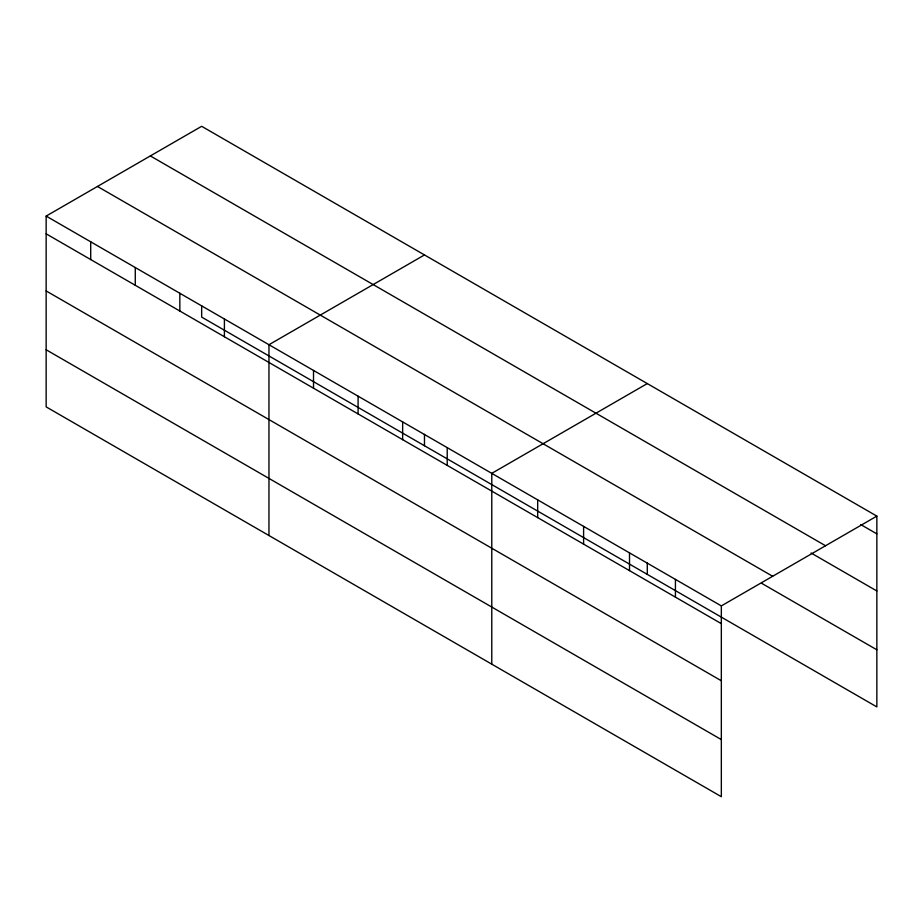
<?xml version="1.0" encoding="UTF-8"?>
<svg xmlns="http://www.w3.org/2000/svg" width="923" height="923" viewBox="0 0 923 923"><rect width="100%" height="100%" fill="white"/><g stroke="black" fill="none" stroke-linecap="round" stroke-linejoin="round"><path stroke-width="1.38" d="M46.15 216.086L721.336 605.903L721.336 796.699L46.15 406.881L46.15 216.086L201.664 126.301L876.85 516.119L876.85 706.914L201.664 317.097L201.664 305.675M424.476 254.944L268.962 344.729L268.962 535.525M647.288 383.576L491.774 473.361L491.774 664.156M721.336 605.903L876.85 516.119M860.721 524.552L876.85 533.863M150.345 155.929L825.531 545.747M811.086 553.004L876.85 590.974M97.469 186.458L772.655 576.275M761.452 583.186L876.85 649.804M46.15 233.831L721.336 623.648M46.15 290.941L721.336 680.759M46.15 349.771L721.336 739.588M675.428 579.39L675.428 597.146M647.288 562.961L647.288 574.383M629.509 552.889L629.509 570.633M583.601 526.375L583.601 544.132M537.682 499.874L537.682 517.618M447.217 447.632L447.217 465.388M424.476 434.318L424.476 445.74M402.647 421.903L402.647 439.66M358.089 396.175L358.089 413.931M313.52 370.446L313.52 388.202M224.404 319L224.404 336.745M179.835 293.272L179.835 311.016M135.277 267.543L135.277 285.288M90.708 241.814L90.708 259.559"/></g></svg>
